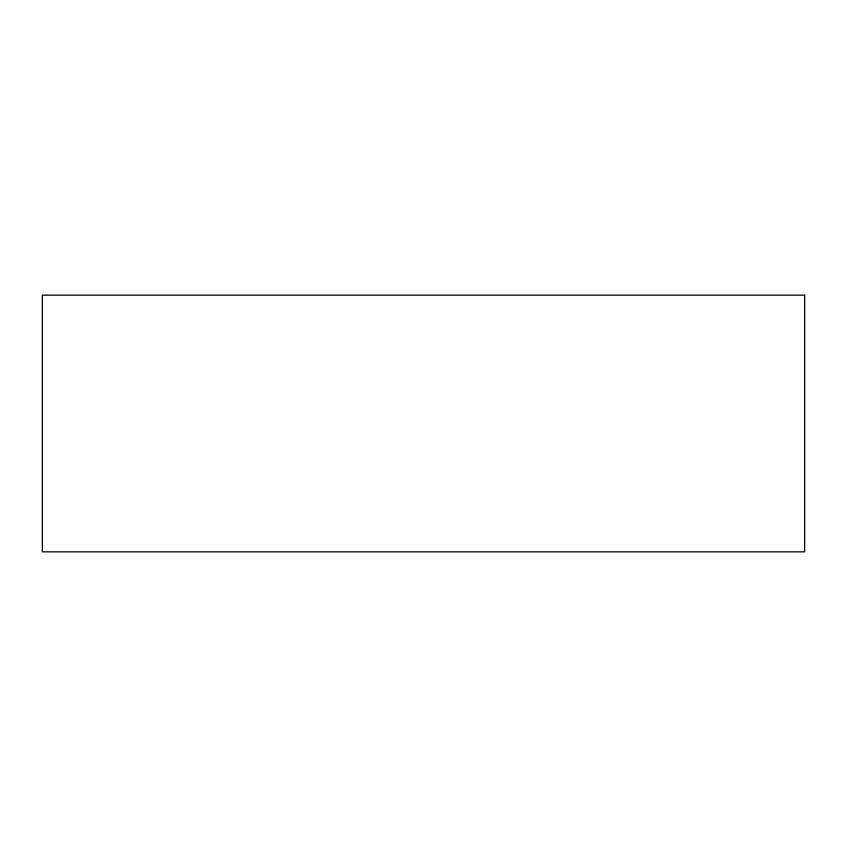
<?xml version="1.0" encoding="UTF-8"?>
<svg xmlns="http://www.w3.org/2000/svg" width="847" height="847" viewBox="0 0 847 847"><rect width="100%" height="100%" fill="white"/><g stroke="black" fill="none" stroke-linecap="round" stroke-linejoin="round"><path stroke-width="1.27" d="M804.65 295.158L42.35 295.158L42.35 551.842L804.65 551.842L804.65 295.158"/></g></svg>
